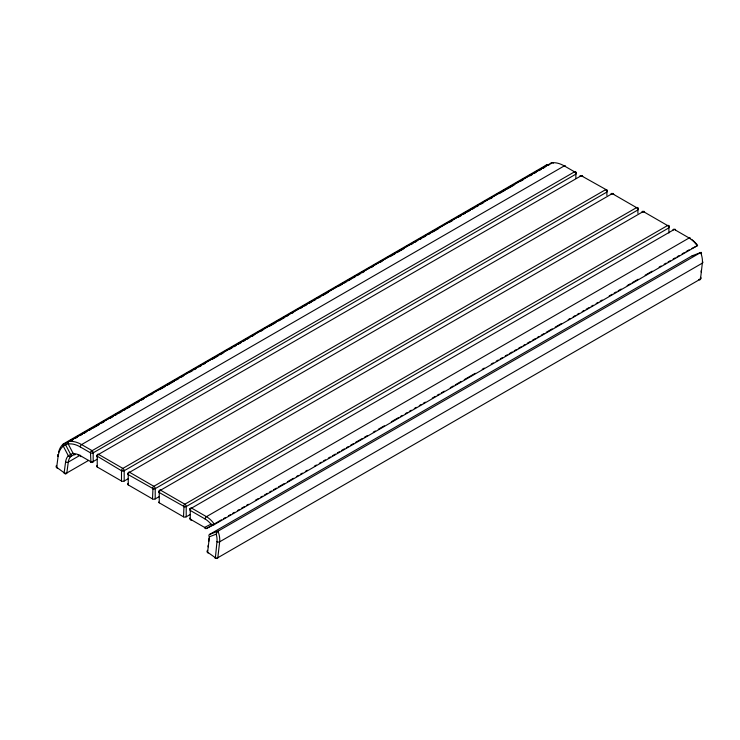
<?xml version="1.0" encoding="UTF-8"?>
<svg xmlns="http://www.w3.org/2000/svg" width="740" height="740" viewBox="0 0 740 740"><rect width="100%" height="100%" fill="white"/><g stroke="black" fill="none" stroke-linecap="round" stroke-linejoin="round"><path stroke-width="1.11" d="M208.051 546.851L208.255 545.084M208.671 541.541L209.078 538.008M701.566 253.94L701.252 252.396A1.378 0.638 -51.7 0 0 700.678 252.507L692.178 255.79L209.494 534.465A1.813 1.415 33.1 0 0 208.976 535.113A1.98 1.545 33.1 0 0 208.995 536.028A2.174 1.702 33.1 0 0 209.42 536.778L207.635 552.133A1.906 0.953 -54.1 0 0 208.162 553.002M216.654 558.413A1.906 1.101 60 0 0 217.81 557.738L700.493 279.054L702.343 263.135A19.064 11.008 60 0 0 700.678 252.516L217.995 531.191A1.378 0.638 -51.7 0 0 217.347 531.783L216.182 534.178A17.159 9.907 60 0 1 216.977 541.625L215.358 558.145M701.122 272.006L701.326 270.239M57.896 456.386L58.136 454.573A1.906 1.249 7.6 0 0 58.127 456.339L56.675 467.218A1.906 0.934 -53.4 0 0 57.489 468.022M72.677 453.398L68.321 455.757A20.979 12.108 60 0 0 65.601 461.889L64.149 472.768A1.906 0.934 -53.4 0 0 65.305 473.424L65.601 473.776M575.961 172.217L575.868 172.596A1.906 1.101 0 0 1 575.868 174.159L575.868 178.516M606.976 190.125L581.261 175.713L98.217 454.591M637.982 208.033L637.889 208.403A1.906 1.101 0 0 1 637.889 209.966L637.889 213.388M668.997 225.931L668.895 226.311A1.906 1.101 0 0 1 668.895 227.865L668.895 233.008M91.547 451.002L574.518 171.819A1.906 1.101 -60 0 1 575.868 172.596L576.127 172.448M73.565 453.269L73.242 453.62A20.979 12.108 60 0 1 80.234 455.637L90.483 461.547A1.906 1.101 -60 0 0 91.834 462.324A1.906 1.101 60 0 0 93.175 461.547L97.153 459.253M68.552 443.667L68.219 444.019A31.654 18.278 60 0 1 80.234 446.914L90.483 452.834A1.906 1.101 0 0 0 93.175 452.834L575.868 174.159A1.906 1.101 60 0 0 574.518 171.819L564.269 165.899L81.585 444.583A1.906 1.101 -60 0 0 80.234 446.914M74.167 454.073A1.906 1.101 60 0 0 75.221 454.582A1.906 1.489 87.7 0 1 73.242 453.62L68.219 444.019A1.906 1.517 81.1 0 1 68.848 441.512L551.531 162.828A1.906 1.517 81.1 0 1 553.279 163.235M64.824 443.954L144.281 398.074M145.271 397.5L547.517 165.27M71.197 440.744L73.186 439.597M75.175 438.45L77.163 437.303M80.142 435.582L82.122 434.436M84.11 433.289L86.099 432.142M89.078 430.421L91.066 429.274M93.055 428.127L99.012 424.686M101.991 422.966L103.979 421.819M109.936 418.378L112.915 416.657M114.904 415.51L116.883 414.363M118.872 413.216L121.85 411.496M123.839 410.349L125.828 409.202M127.817 408.055L130.795 406.334M132.774 405.187L134.763 404.04M136.752 402.893L138.741 401.746M141.719 400.026L143.699 398.879M150.655 394.864L152.644 393.717M159.59 389.712L165.556 386.271M167.536 385.124L174.492 381.109M176.481 379.962L178.46 378.815M181.448 377.095L183.428 375.948M190.383 371.933L192.372 370.786M194.352 369.639L196.34 368.492M199.319 366.772L201.308 365.625M203.297 364.478L205.276 363.331M212.232 359.316L218.189 355.875M220.178 354.728L223.156 353.008M229.113 349.567L232.092 347.846M234.081 346.699L236.069 345.552M238.058 344.405L241.036 342.685M243.025 341.538L245.005 340.391M246.993 339.244L248.982 338.097M251.961 336.376L253.95 335.229M260.896 331.224L262.885 330.077M269.841 326.062L275.798 322.621M278.776 320.901L284.733 317.46M286.722 316.313L288.711 315.166M291.69 313.446L293.669 312.299M300.625 308.284L302.614 307.137M304.603 305.99L306.582 304.843M309.561 303.123L311.549 301.976M313.538 300.829L315.527 299.682M318.505 297.961L320.494 296.814M322.474 295.667L328.43 292.226M339.364 285.918L342.343 284.197M344.322 283.05L346.311 281.903M348.3 280.756L351.278 279.036M353.267 277.889L355.256 276.742M357.235 275.604L360.214 273.883M362.202 272.736L364.191 271.589M371.138 267.575L373.127 266.428M380.082 262.413L382.071 261.266M390.008 256.678L394.975 253.811M396.964 252.664L403.92 248.649M410.867 244.635L412.855 243.488M414.844 242.341L416.833 241.194M419.811 239.473L421.791 238.326M423.779 237.179L425.768 236.032M428.747 234.312L430.736 233.165M432.715 232.018L438.681 228.577M449.606 222.268L452.584 220.548M458.541 217.116L461.519 215.396M463.508 214.249L465.497 213.102M467.477 211.954L470.464 210.234M472.444 209.087L474.433 207.94M476.421 206.793L478.41 205.646M481.388 203.926L483.368 202.779M490.324 198.764L492.313 197.617M499.26 193.603L505.226 190.162M507.205 189.014L514.161 185M521.108 180.986L523.097 179.839M530.053 175.824L532.041 174.677M534.021 173.53L536.01 172.383M538.988 170.662L540.977 169.516M542.966 168.369L544.945 167.222M547.924 165.501L549.913 164.354M68.635 443.223L63.289 446.164A31.654 18.278 60 0 0 58.127 456.339M74.731 454.231L70.763 456.525A19.064 11.008 60 0 0 68.284 462.102L66.831 472.98A1.906 1.101 60 0 1 65.305 473.424L65.324 473.794M80.198 455.22L68.284 462.102A1.906 1.249 7.6 0 1 65.601 461.889M88.68 460.363L66.831 472.98A1.906 1.249 7.6 0 1 64.149 472.768L56.277 467.023M607.142 190.347L606.874 190.504A1.906 1.101 -60 0 0 605.533 189.727L122.84 468.401A1.906 1.101 -60 0 0 121.49 470.733L121.49 481.009A1.906 1.101 0 0 0 124.191 481.009L128.187 478.706M121.961 470.464L121.49 470.733L96.959 456.034M129.232 472.499L612.267 193.612L636.539 207.626A1.906 1.101 -60 0 1 637.889 208.403L638.148 208.255M152.977 488.372L152.505 498.917A1.906 1.101 0 0 0 155.206 498.917L159.202 496.605M190.208 514.513L186.212 516.816A1.906 1.101 0 0 1 183.52 516.816L159.248 502.812L159.248 492.535A1.906 1.101 0 0 1 159.248 490.971L643.282 211.52A1.906 1.101 -60 0 1 644.586 211.927M183.983 506.271L183.52 516.816M669.163 226.163L668.895 226.311A1.906 1.101 -60 0 0 667.554 225.534L643.282 211.52A1.906 1.101 60 0 0 641.978 211.927M221.427 519.841L206.442 528.499A1.906 1.425 -83 0 1 204.934 528.138A2.174 1.628 -83 0 1 204.554 527.407L211.002 524.188L213.694 524.688A1.378 0.749 -2.7 0 0 214.535 524.457L697.219 245.773A1.378 0.749 -2.8 0 0 697.589 245.301L696.645 244.08M223.424 518.685L225.423 517.538M228.419 515.798L230.427 514.652M232.425 513.495L234.423 512.339M237.42 510.609L239.418 509.453M241.416 508.306L244.413 506.567M246.411 505.42L248.409 504.264M255.402 500.221L258.408 498.492M260.406 497.335L262.404 496.188M264.402 495.032L267.399 493.303M269.397 492.146L271.395 490.99M273.393 489.843L276.39 488.104M278.388 486.957L284.391 483.488M287.388 481.759L293.382 478.299M296.379 476.569L298.377 475.413M300.375 474.257L302.373 473.11M305.37 471.38L307.368 470.224M314.371 466.182L316.368 465.025M319.365 463.296L321.364 462.149M323.361 460.992L325.36 459.836M328.357 458.106L330.355 456.95M332.353 455.794L335.359 454.064M337.357 452.917L339.355 451.761M341.353 450.605L344.35 448.875M346.348 447.719L348.346 446.562M350.344 445.415L353.341 443.686M355.339 442.529L362.341 438.487M364.339 437.331L367.336 435.601M373.33 432.142L375.328 430.985M378.325 429.256L384.319 425.796M391.321 421.754L398.314 417.721M400.312 416.565L402.31 415.408M405.307 413.679L407.305 412.522M409.303 411.375L411.301 410.219M414.308 408.489L416.305 407.333M419.303 405.603L421.3 404.447M423.299 403.291L425.296 402.144M432.289 398.101L435.286 396.372M437.285 395.216L439.283 394.059M441.29 392.912L444.287 391.173M450.281 387.714L453.278 385.984M455.276 384.828L461.27 381.368M464.267 379.639L475.265 373.293M482.258 369.251L484.256 368.095M491.249 364.062L493.256 362.905M496.253 361.175L498.251 360.019M500.249 358.863L502.247 357.716M505.244 355.986L507.242 354.83M509.24 353.674L512.237 351.944M514.235 350.788L516.233 349.632M518.231 348.485L521.238 346.755M523.236 345.599L525.234 344.442M527.232 343.286L530.229 341.556M532.226 340.4L535.224 338.67M537.221 337.523L539.22 336.367M541.218 335.211L544.215 333.481M546.222 332.325L552.216 328.865M555.213 327.136L561.207 323.676M568.2 319.634L570.198 318.478M573.204 316.748L575.202 315.591M577.2 314.445L579.198 313.288M582.195 311.558L584.193 310.402M586.191 309.246L589.188 307.516M591.186 306.36L593.184 305.213M596.181 303.474L598.188 302.327M600.186 301.171L602.184 300.014M609.177 295.982L612.174 294.243M614.172 293.096L616.17 291.939M618.168 290.783L621.165 289.053M627.168 285.594L630.166 283.864M632.163 282.708L638.158 279.248M645.151 275.206L652.153 271.164M659.146 267.131L661.144 265.975M664.141 264.245L666.139 263.089M668.137 261.932L670.135 260.785M673.132 259.046L675.13 257.899M677.137 256.743L679.135 255.587M682.132 253.857L684.13 252.701M686.128 251.554L689.125 249.815M691.817 248.474L697.219 245.773A19.064 11.008 60 0 0 689.125 237.984L674.297 229.428L191.605 508.102A1.906 1.101 60 0 0 190.254 508.88L189.884 508.99M209.494 534.465L217.995 531.191A19.064 11.008 60 0 1 219.66 541.81L217.81 557.738A1.906 1.23 6.6 0 1 215.118 557.544L207.237 551.948M209.42 536.778L216.182 534.178M699.67 279.295L698.986 279.535A1.906 0.953 -54.1 0 0 699.346 279.285M207.329 552.207L207.635 552.133A1.906 1.23 6.6 0 1 207.644 550.384M56.37 467.282L56.675 467.218A1.906 1.249 7.6 0 1 56.693 465.451M699.726 279.479L698.986 279.535A1.906 1.101 60 0 0 700.493 279.054A1.906 1.23 6.6 0 0 700.502 277.315A1.906 0.953 -54.1 0 1 700.419 277.713M122.072 470.723L121.49 470.733A1.906 1.101 0 0 0 124.191 470.733L606.874 192.058A1.906 1.101 0 0 0 607.179 190.726M153.088 488.631L128.233 474.627L127.974 473.933M184.094 506.53L159.248 492.535L158.989 491.841M98.577 454.388A1.906 1.101 -60 0 0 97.227 456.728A1.906 1.101 0 0 1 97.227 455.165A1.906 1.101 60 0 1 98.577 454.388L122.84 468.401A1.906 1.101 60 0 1 124.191 470.733L124.191 481.009M129.583 472.296A1.906 1.101 -60 0 0 128.233 474.627A1.906 1.101 0 0 1 128.233 473.073A1.906 1.101 60 0 1 129.583 472.296L153.855 486.3A1.906 1.101 60 0 1 155.206 488.641L155.206 498.917M159.248 490.971A1.906 1.101 60 0 1 160.599 490.195L184.861 504.208A1.906 1.101 60 0 1 186.212 506.549L186.212 516.816M189.995 508.732L190.254 508.88A1.906 1.101 0 0 0 190.254 510.434L190.254 519.156A1.906 1.101 -60 0 0 191.605 519.933M211.002 524.188A17.159 9.907 60 0 0 205.091 518.999L190.254 510.434A1.906 1.101 -60 0 1 191.605 508.102L206.442 516.668A19.064 11.008 60 0 1 214.526 524.447L206.442 528.499L190.254 519.156A1.906 1.101 0 0 1 189.764 518.093M97.227 465.442A1.906 1.101 0 0 0 97.227 466.996L121.49 481.009M128.233 483.349A1.906 1.101 0 0 0 128.233 484.904L152.505 498.917M613.044 193.954L613.617 194.398L613.155 193.825M582.029 176.046L582.611 176.49A1.906 1.101 0 0 0 582.213 176.314M582.14 175.917L582.611 176.49A1.906 1.101 -60 0 0 581.261 175.713A1.906 1.101 60 0 0 579.91 176.49A1.906 1.101 0 0 1 580.308 176.314M90.946 462.121L90.483 452.834A1.906 1.101 -60 0 1 91.834 450.493L81.585 444.583A33.559 19.379 60 0 0 68.894 441.539M215.544 558.145L215.118 557.544A1.906 0.953 -54.1 0 0 215.96 558.367M90.779 462.158L90.483 461.547A1.906 1.101 0 0 0 93.175 461.547L93.175 452.834A1.906 1.101 60 0 0 91.834 450.493L91.834 451.039M159.156 491.804L159.248 492.535A1.906 1.101 -60 0 1 160.599 490.195M128.14 473.905L128.233 474.627M97.134 455.997L97.227 456.728M606.874 195.48L606.874 192.058A1.906 1.101 60 0 0 605.533 189.727M128.233 473.073L128.233 484.904M97.227 455.165L97.227 466.996M205.091 518.999A1.906 1.101 -60 0 1 206.442 516.668L689.125 237.984A1.906 1.101 -60 0 1 690.476 238.761M675.592 229.826A1.906 1.101 -60 0 0 674.297 229.428A1.906 1.101 60 0 0 672.947 230.205M692.011 239.769A17.159 9.907 60 0 1 696.386 243.95M190.652 518.925A1.906 1.101 60 0 1 190.439 518.481M159.248 502.812A1.906 1.101 0 0 1 158.693 502.025M642.792 212.01A1.906 1.101 0 0 1 643.772 212.01M610.926 194.398A1.906 1.101 60 0 1 612.267 193.612A1.906 1.101 -60 0 1 613.617 194.398M611.314 194.222A1.906 1.101 0 0 1 611.777 194.111M550.912 163.781A1.906 1.101 60 0 1 550.93 163.54M551.078 163.133A1.906 1.101 60 0 1 551.531 162.828M544.927 166.352A33.559 19.379 60 0 1 546.296 165.103A1.906 1.554 52.4 0 1 548.238 165.427M551.577 162.865A33.559 19.379 60 0 1 564.315 165.936M68.413 443.362A1.906 1.101 60 0 1 68.848 441.512M58.562 452.279A33.559 19.379 60 0 1 63.612 443.778L546.296 165.103A1.906 1.101 60 0 1 547.748 165.473M81.585 456.414A1.906 1.101 -60 0 1 80.234 455.637M77.719 454.85A19.064 11.008 60 0 1 78.995 455.22M564.269 165.899A1.906 1.101 -60 0 1 565.517 166.149M57.498 467.569A1.906 1.101 60 0 1 57.193 467.19M692.168 255.772A1.906 1.489 33.1 0 1 693.473 255.679M702.769 261.821A1.906 1.23 6.6 0 1 702.343 263.135L219.66 541.81A1.906 1.23 6.6 0 1 216.977 541.625M636.539 207.626L153.855 486.3A1.906 1.101 -60 0 0 152.505 488.641A1.906 1.101 0 0 0 155.206 488.641L637.889 209.966A1.906 1.101 60 0 0 636.539 207.626M667.554 225.534L184.861 504.208A1.906 1.101 -60 0 0 183.52 506.549A1.906 1.101 0 0 0 186.212 506.549L668.895 227.865A1.906 1.101 60 0 0 667.554 225.534M70.689 454.545L65.657 444.944A1.906 1.101 60 0 0 63.612 443.778A1.906 1.554 52.4 0 0 63.289 446.164L68.321 455.757A1.906 1.536 45.1 0 0 70.763 456.525A1.906 1.101 60 0 0 70.689 454.545"/></g></svg>
